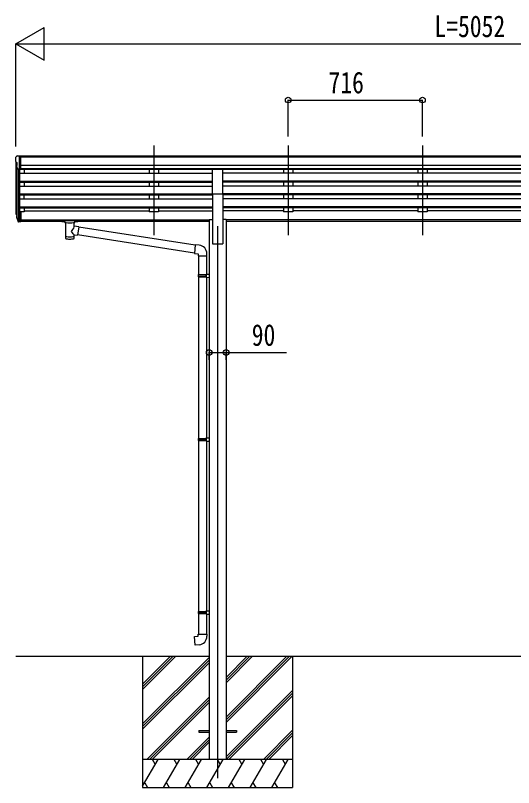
# Model space of a CAD drawing. Units: millimetres, scale not verified. Extents: x -14718 to 14718, y -10395 to 10395.
# Drawn here: x -2545 to 110, y -6038 to -1919 of the extents above; entities that cross this region are included whole.
import ezdxf
from ezdxf.enums import TextEntityAlignment as Align

# ---------------------------------------------------------------- set-up
doc = ezdxf.new("R2010")
doc.units = ezdxf.units.MM
doc.header["$LTSCALE"] = 50
for name, color, linetype in [('0-3_YKK_12', 2, 'Continuous'), ('0-4_YKK_13', 4, 'Continuous'), ('0-5_YKK_A1', 4, 'Continuous'), ('0-6_YKK_D', 6, 'Continuous')]:
    doc.layers.add(name, color=color, linetype=linetype)
doc.styles.add('ＭＳ ゴシック', font='')
doc.styles.get('ＭＳ ゴシック').set_extended_font_data('MS Gothic')

msp = doc.modelspace()

# ---------------------------------------------------------------- linework, layer by layer
at = {"layer": '0-3_YKK_12'}
for p, q in [((-1807.43, -2613.08), (-1807.43, -3090.6)), ((-1807.43, -2613.08), (-1807.43, -3090.6)), ((-1091.43, -2613.08), (-1091.43, -3090.6)), ((-1091.43, -2613.08), (-1091.43, -3090.6)), ((-375.43, -2613.08), (-375.43, -3090.6)), ((-375.43, -2613.08), (-375.43, -3090.6)), ((-1467.43, -3043.92), (-1467.43, -5987.5))]:
    msp.add_line(p, q, dxfattribs=at)
at = {"layer": '0-4_YKK_13'}
for p, q in [((-2538.52, -2669.4), (-2542.59, -2675.2)), ((-2535.43, -2668.83), (-2537.76, -2668.97)), ((-2535.43, -2668.83), (-2516.93, -2668.83)), ((-2523.43, -2741.81), (-2523.43, -2668.83)), ((-2516.93, -2668.83), (-2506.93, -2668.92)), ((-2516.93, -2740.81), (-2516.93, -2668.83)), ((-2506.93, -2670.43), (-2506.93, -2668.92)), ((-2545.43, -2678.2), (-2545.43, -2678.83)), ((-2542.9, -2700.01), (-2537.58, -2703.08)), ((-2537.43, -2703.34), (-2537.43, -2719.62)), ((-2531.05, -2740), (-2540.06, -2724.41)), ((-2523.43, -2741.81), (-2528.64, -2741.49)), ((-2516.93, -2740.81), (-2523.43, -2740.81)), ((-1494.93, -2871.26), (-1494.93, -2739.46)), ((-1494.93, -2739.46), (-1439.93, -2739.46)), ((-1439.93, -2871.26), (-1439.93, -2739.46)), ((-1494.93, -2871.26), (-1439.93, -2871.26)), ((-2542.34, -2980.4), (-2538.46, -2988.35)), ((-2541.73, -2979.02), (-2538.46, -2986.09)), ((-2540.02, -2991.67), (-2539.68, -2996.08)), ((-2539.68, -2996.08), (-2530.87, -3019.63)), ((-2539.07, -2995.52), (-2530.87, -3011.69)), ((-2529.86, -3010.56), (-2537.62, -2995.16)), ((-2523.43, -2966.21), (-2523.43, -3020.98)), ((-2516.93, -2966.21), (-2523.43, -2966.21)), ((-2516.93, -2966.21), (-2516.93, -3020.24)), ((-2523.43, -3011.24), (-2528.56, -3011.24)), ((-2523.43, -3013.05), (-2528.28, -3013.05)), ((-2523.43, -3020.98), (-2528.28, -3020.98)), ((-2516.93, -3006.34), (-2523.43, -3006.34)), ((-2516.93, -3011.22), (-2523.43, -3011.22)), ((-2516.93, -3020.24), (-2523.43, -3020.24)), ((-2299.43, -3011.09), (-2299.43, -3016.84)), ((-2299.43, -3011.28), (-2299.43, -3012.82)), ((-2297.43, -3010.42), (-2214.43, -3010.42)), ((-2297.43, -3012.6), (-2214.43, -3012.6)), ((-2297.43, -3017.51), (-2282.93, -3017.51)), ((-2282.93, -3023.15), (-2282.93, -3016.61)), ((-2278.83, -3024.07), (-2278.85, -3109.51)), ((-2233.03, -3042.82), (-2233.03, -3024.07)), ((-2207.81, -3046.72), (-2233.03, -3042.81)), ((-2228.93, -3023.15), (-2228.93, -3016.61)), ((-2228.93, -3017.51), (-2214.43, -3017.51)), ((-2207.81, -3046.72), (-2214.83, -3091.98)), ((-2212.43, -3011.09), (-2212.43, -3016.84)), ((-1586.82, -3145.13), (-2208.13, -3048.74)), ((-2233.01, -3109.51), (-2233.04, -3088.85)), ((-2233.03, -3089.16), (-2214.83, -3091.98)), ((-1590.49, -3187.06), (-2214.56, -3090.24)), ((-1565.82, -3145.09), (-1586.66, -3143.26)), ((-1570.74, -3200.83), (-1524.74, -3200.83)), ((-1568.63, -3200.83), (-1568.63, -3301.55)), ((-1526.63, -3200.83), (-1526.63, -3299)), ((-1524.74, -3200.83), (-1524.74, -3189.91)), ((-1570.63, -3303.55), (-1569.63, -3301.55)), ((-1570.63, -3303.55), (-1526.63, -3303.55)), ((-1570.63, -3303.55), (-1570.63, -3311.55)), ((-1570.63, -3311.55), (-1526.63, -3311.55)), ((-1570.63, -3311.55), (-1569.63, -3313.55)), ((-1569.63, -3301.55), (-1526.63, -3301.55)), ((-1569.63, -3313.55), (-1526.63, -3313.55)), ((-1568.63, -3313.55), (-1568.63, -4175.25)), ((-1531.11, -3303.55), (-1531.54, -3301.55)), ((-1528.63, -3299.05), (-1512.63, -3298.58)), ((-1528.63, -3301.05), (-1528.63, -3299.05)), ((-1528.63, -3301.05), (-1526.63, -3301.05)), ((-1528.63, -3316.05), (-1528.63, -3314.05)), ((-1528.63, -3316.05), (-1512.63, -3316.52)), ((-1526.63, -3316.11), (-1526.63, -4172.7)), ((-1512.63, -3298.58), (-1512.63, -3316.52)), ((-1570.63, -4177.25), (-1569.63, -4175.25)), ((-1570.63, -4177.25), (-1526.63, -4177.25)), ((-1570.63, -4177.25), (-1570.63, -4185.25)), ((-1570.63, -4185.25), (-1526.63, -4185.25)), ((-1570.63, -4185.25), (-1569.63, -4187.25)), ((-1569.63, -4175.25), (-1526.63, -4175.25)), ((-1569.63, -4187.25), (-1526.63, -4187.25)), ((-1568.63, -4187.25), (-1568.63, -5097.94)), ((-1531.11, -4177.25), (-1531.54, -4175.25)), ((-1528.63, -4172.75), (-1512.63, -4172.28)), ((-1528.63, -4174.75), (-1528.63, -4172.75)), ((-1528.63, -4174.75), (-1526.63, -4174.75)), ((-1528.63, -4189.75), (-1528.63, -4187.75)), ((-1528.63, -4189.75), (-1512.63, -4190.23)), ((-1526.63, -4189.81), (-1526.63, -5095.38)), ((-1512.63, -4172.28), (-1512.63, -4190.23)), ((-1570.63, -5099.94), (-1569.63, -5097.94)), ((-1570.63, -5099.94), (-1526.63, -5099.94)), ((-1570.63, -5099.94), (-1570.63, -5107.94)), ((-1569.63, -5097.94), (-1526.63, -5097.94)), ((-1531.11, -5099.94), (-1531.54, -5097.94)), ((-1528.63, -5095.44), (-1512.63, -5094.97)), ((-1528.63, -5097.44), (-1528.63, -5095.44)), ((-1528.63, -5097.44), (-1526.63, -5097.44)), ((-1512.63, -5094.97), (-1512.63, -5112.91)), ((-1570.63, -5107.94), (-1526.63, -5107.94)), ((-1570.63, -5107.94), (-1569.63, -5109.94)), ((-1569.63, -5109.94), (-1526.63, -5109.94)), ((-1568.63, -5109.94), (-1568.63, -5219.94)), ((-1528.63, -5112.44), (-1528.63, -5110.44)), ((-1528.63, -5112.44), (-1512.63, -5112.91)), ((-1526.63, -5112.5), (-1526.63, -5219.94)), ((-1570.63, -5219.94), (-1524.63, -5219.94)), ((-1570.63, -5229.94), (-1570.63, -5219.94)), ((-1524.63, -5219.94), (-1524.63, -5230.86)), ((-1567.43, -5733), (-1567.43, -5742)), ((-1567.43, -5733), (-1512.43, -5733)), ((-1567.43, -5742), (-1512.43, -5742)), ((-1422.43, -5733), (-1367.43, -5733)), ((-1422.43, -5742), (-1367.43, -5742)), ((-1367.43, -5733), (-1367.43, -5742))]:
    msp.add_line(p, q, dxfattribs=at)
for points in [[(-2299.43, -3011.09), (-2299.39, -3010.89), (-2299.31, -3010.75), (-2299.21, -3010.66), (-2299.11, -3010.6), (-2298.99, -3010.55), (-2298.7, -3010.49), (-2298.21, -3010.45), (-2297.67, -3010.43), (-2297.43, -3010.42)], [(-2299.43, -3016.84), (-2299.39, -3017.04), (-2299.31, -3017.18), (-2299.21, -3017.27), (-2299.11, -3017.33), (-2298.99, -3017.38), (-2298.7, -3017.44), (-2298.21, -3017.49), (-2297.67, -3017.51), (-2297.43, -3017.51)], [(-2214.43, -3010.42), (-2214.08, -3010.43), (-2213.55, -3010.45), (-2213.1, -3010.5), (-2212.8, -3010.58), (-2212.63, -3010.68), (-2212.51, -3010.82), (-2212.44, -3011), (-2212.43, -3011.09)], [(-2214.43, -3017.51), (-2214.08, -3017.5), (-2213.55, -3017.48), (-2213.1, -3017.43), (-2212.8, -3017.35), (-2212.63, -3017.25), (-2212.51, -3017.11), (-2212.44, -3016.93), (-2212.43, -3016.84)], [(-1586.66, -3143.26), (-1590.67, -3189.09), (-1570.74, -3190.83), (-1570.74, -3200.83)], [(-1531.11, -3303.55), (-1531.11, -3311.55), (-1531.54, -3313.55)], [(-1528.63, -3314.05), (-1526.63, -3314.05), (-1526.63, -3301.05)], [(-1531.11, -4177.25), (-1531.11, -4185.25), (-1531.54, -4187.25)], [(-1528.63, -4187.75), (-1526.63, -4187.75), (-1526.63, -4174.75)], [(-1531.11, -5099.94), (-1531.11, -5107.94), (-1531.54, -5109.94)], [(-1528.63, -5110.44), (-1526.63, -5110.44), (-1526.63, -5097.44)], [(-1565.71, -5275.69), (-1586.55, -5277.51), (-1590.55, -5231.69), (-1570.63, -5229.94)]]:
    msp.add_lwpolyline(points, dxfattribs=at)
for centre, radius, start, end in [((-2542.43, -2678.2), 3, 93, 180), ((-2537.7, -2669.97), 1, 93.5, 145), ((-2343.43, -2678.83), 202, 180, 184.94904), ((-2538.53, -2695.64), 6.18, 185.7035, 224.99897), ((-2537.73, -2703.34), 0.3, 0, 60), ((-2537.46, -2722.91), 3, 94.7167, 210), ((-2537.73, -2719.62), 0.3, 274.7167, 0), ((-2528.46, -2738.5), 3, 210, 266.5), ((-2514.25, -2971.28), 29.53, 186.50806, 197.98144), ((-2512.84, -2969.53), 30.41, 187.1552, 198.19734), ((-1569.74, -3189.91), 45, 0, 85), ((-1569.63, -5230.86), 45, 275, 0)]:
    msp.add_arc(centre, radius, start, end, dxfattribs=at)
for centre, major_axis, ratio, start_param, end_param in [((-2454.78, -2971.72), (-89.06, 1.43), 0.57596, 6.1962358, 6.3678173), ((-2455.57, -2965.04), (87.93, 4.42), 0.541684, 3.0659337, 3.2228513), ((-2538.72, -2991.67), (1.3, 0), 0.90356, 1.3700892, 3.347195), ((-2452.8, -2975.48), (-89.07, 0), 0.90356, 0.2056023, 0.2515348), ((-2453.51, -2971.62), (-88.05, 0), 0.90356, 0.2662965, 0.3003836), ((-2528.28, -3010.34), (-3, 0), 0.90356, 0.5235988, 1.5707963), ((-2528.28, -3018.27), (3, 0), 0.90356, 3.6651914, 4.712389), ((-2528.56, -3009.89), (-1.5, 0), 0.90356, 0.5235988, 1.5707963), ((-2297.43, -3012.82), (2, 0), 0.109601, 1.5707963, 3.1415927), ((-2255.93, -3023.07), (27.06, 0), 0.069685, 3.1415927, 6.2831853), ((-2255.93, -3016.61), (27, 0), 0.070066, 6.2831853, 9.424778), ((-2255.93, -3069.36), (-22.81, -26.62), 0.234429, 1.6855472, 3.1268519), ((-2244.93, -3020.59), (16, 0), 0.361356, 6.2636979, 6.2831853), ((-2214.43, -3012.82), (2, 0), 0.109601, 0, 1.5707963), ((-2253.38, -3066.71), (20.32, -22.25), 0.045535, 0.0389954, 1.3075346), ((-2255.93, -3109.51), (22.92, 0), 0.101955, 3.1415499, 6.2833984), ((-2255.93, -3097.07), (22.91, 0), 0.122865, 3.1415927, 6.2831853)]:
    msp.add_ellipse(centre, major_axis=major_axis, ratio=ratio, start_param=start_param, end_param=end_param, dxfattribs=at)
at = {"layer": '0-5_YKK_A1'}
for p, q in [((2482.07, -2670.43), (-2516.93, -2670.43)), ((2482.07, -2675.65), (-2516.93, -2675.65)), ((-2543.43, -2699.4), (-2543.43, -2965.85)), ((-2538.46, -2727.18), (-2538.46, -2992.56)), ((-2529.43, -2741.34), (-2529.44, -3010.99)), ((-2523.43, -2741.81), (-2523.43, -2966.21)), ((2482.07, -2719.18), (-2516.93, -2719.18)), ((2482.07, -2737.03), (-2516.93, -2737.03)), ((-1494.93, -2740.28), (-2516.93, -2740.28)), ((-2498.43, -2740.28), (-2498.43, -2760.73)), ((-1832.43, -2740.28), (-1832.43, -2760.73)), ((-1782.43, -2740.28), (-1782.43, -2760.73)), ((1405.07, -2740.28), (-1439.93, -2740.28)), ((-1116.43, -2740.28), (-1116.43, -2760.73)), ((-1066.43, -2740.28), (-1066.43, -2760.73)), ((-400.43, -2740.28), (-400.43, -2760.73)), ((-350.43, -2740.28), (-350.43, -2760.73)), ((-2523.43, -2760.73), (-1494.93, -2760.73)), ((1405.07, -2760.73), (-1439.93, -2760.73)), ((-2523.43, -2802.61), (-1494.93, -2802.61)), ((-2523.43, -2804.11), (-1494.93, -2804.11)), ((-2523.43, -2808.42), (-1494.93, -2808.42)), ((-2523.43, -2829.23), (-1494.93, -2829.23)), ((-2498.43, -2808.42), (-2498.43, -2829.23)), ((-1832.43, -2808.42), (-1832.43, -2829.23)), ((-1782.43, -2808.42), (-1782.43, -2829.23)), ((1405.07, -2802.61), (-1439.93, -2802.61)), ((1405.07, -2804.11), (-1439.93, -2804.11)), ((1405.07, -2808.42), (-1439.93, -2808.42)), ((1405.07, -2829.23), (-1439.93, -2829.23)), ((-1116.43, -2808.42), (-1116.43, -2829.23)), ((-1066.43, -2808.42), (-1066.43, -2829.23)), ((-400.43, -2808.42), (-400.43, -2829.23)), ((-350.43, -2808.42), (-350.43, -2829.23)), ((-2523.43, -2871.1), (-1494.93, -2871.1)), ((-2523.43, -2872.6), (-1494.93, -2872.6)), ((-2523.43, -2876.92), (-1494.93, -2876.92)), ((-2498.43, -2897.72), (-2498.43, -2876.92)), ((-1832.43, -2876.92), (-1832.43, -2897.72)), ((-1782.43, -2876.92), (-1782.43, -2897.72)), ((-1494.93, -2871.26), (-1494.93, -3137.49)), ((1405.07, -2871.1), (-1439.93, -2871.1)), ((-1439.93, -2871.26), (-1439.93, -3137.49)), ((1405.07, -2872.6), (-1439.93, -2872.6)), ((1405.07, -2876.92), (-1439.93, -2876.92)), ((-1116.43, -2876.92), (-1116.43, -2897.72)), ((-1066.43, -2876.92), (-1066.43, -2897.72)), ((-400.43, -2876.92), (-400.43, -2897.72)), ((-350.43, -2876.92), (-350.43, -2897.72)), ((-2523.43, -2897.72), (-1494.93, -2897.72)), ((1405.07, -2897.72), (-1439.93, -2897.72)), ((-2523.43, -2939.6), (-1494.93, -2939.6)), ((-2523.43, -2941.09), (-1494.93, -2941.09)), ((-2523.43, -2945.41), (-1494.93, -2945.41)), ((-2498.43, -2945.41), (-2498.43, -2966.84)), ((-2498.43, -2961.9), (-1832.43, -2961.9)), ((-1832.43, -2945.41), (-1832.43, -2966.84)), ((-1782.43, -2945.41), (-1782.43, -2966.84)), ((-1782.43, -2961.9), (-1494.93, -2961.9)), ((1405.07, -2939.6), (-1439.93, -2939.6)), ((1405.07, -2941.09), (-1439.93, -2941.09)), ((1405.07, -2945.41), (-1439.93, -2945.41)), ((-1116.43, -2961.9), (-1439.93, -2961.9)), ((-1116.43, -2945.41), (-1116.43, -2966.84)), ((-1066.43, -2945.41), (-1066.43, -2966.84)), ((-400.43, -2961.9), (-1066.43, -2961.9)), ((-400.43, -2945.41), (-400.43, -2966.84)), ((-350.43, -2945.41), (-350.43, -2966.84)), ((315.57, -2961.9), (-350.43, -2961.9)), ((-2498.43, -2966.84), (-2516.93, -2966.84)), ((-1782.43, -2966.84), (-1832.43, -2966.84)), ((-1066.43, -2966.84), (-1116.43, -2966.84)), ((-350.43, -2966.84), (-400.43, -2966.84)), ((-2516.93, -3008.91), (-1512.63, -3008.91)), ((-2516.93, -3010.31), (-1512.63, -3010.31)), ((-2282.93, -3018), (-2516.93, -3018)), ((-1512.63, -3018), (-2228.93, -3018)), ((-1512.63, -3008.49), (-1512.63, -5887.5)), ((-1512.63, -3008.49), (-1494.93, -3008.49)), ((-1422.23, -3008.49), (-1439.93, -3008.49)), ((-1422.23, -3008.49), (-1422.23, -5887.5)), ((1387.37, -3008.91), (-1422.23, -3008.91)), ((1387.37, -3010.31), (-1422.23, -3010.31)), ((1387.37, -3018), (-1422.23, -3018)), ((-1494.93, -3137.49), (-1439.93, -3137.49)), ((-2543.43, -5337.5), (-1512.63, -5337.5)), ((-1867.43, -5337.5), (-1867.43, -6037.5)), ((-1867.43, -5514.63), (-1690.3, -5337.5)), ((-1867.43, -5500.49), (-1704.44, -5337.5)), ((-1867.43, -5486.35), (-1718.58, -5337.5)), ((-1867.43, -5698.48), (-1512.63, -5343.68)), ((-1422.23, -5337.5), (1387.37, -5337.5)), ((-1422.23, -5690.35), (-1069.38, -5337.5)), ((-1422.23, -5676.21), (-1083.52, -5337.5)), ((-1422.23, -5662.06), (-1097.66, -5337.5)), ((-1422.23, -5478.22), (-1281.51, -5337.5)), ((-1422.23, -5464.08), (-1295.65, -5337.5)), ((-1422.23, -5449.93), (-1309.8, -5337.5)), ((-1067.43, -5337.5), (-1067.43, -6037.5)), ((-1867.43, -5712.62), (-1512.63, -5357.82)), ((-1867.43, -5726.76), (-1512.63, -5371.96)), ((-1844.32, -5887.5), (-1512.63, -5555.81)), ((-1422.23, -5874.19), (-1067.43, -5519.4)), ((-1421.39, -5887.5), (-1067.43, -5533.54)), ((-1407.25, -5887.5), (-1067.43, -5547.68)), ((-1830.18, -5887.5), (-1512.63, -5569.95)), ((-1816.04, -5887.5), (-1512.63, -5584.09)), ((-1223.4, -5887.5), (-1067.43, -5731.53)), ((-1209.26, -5887.5), (-1067.43, -5745.67)), ((-1195.12, -5887.5), (-1067.43, -5759.81)), ((-1632.19, -5887.5), (-1512.63, -5767.94)), ((-1618.05, -5887.5), (-1512.63, -5782.08)), ((-1603.9, -5887.5), (-1512.63, -5796.23)), ((-1067.43, -5887.5), (-1867.43, -5887.5)), ((-1867.43, -6030.7), (-1784.75, -5887.5)), ((-1799.75, -5913.48), (-1814.75, -5887.5)), ((-1755.88, -6037.5), (-1669.28, -5887.5)), ((-1684.28, -5913.48), (-1699.28, -5887.5)), ((-1640.41, -6037.5), (-1553.81, -5887.5)), ((-1568.81, -5913.48), (-1583.81, -5887.5)), ((-1524.94, -6037.5), (-1438.34, -5887.5)), ((-1453.34, -5913.48), (-1468.34, -5887.5)), ((-1409.47, -6037.5), (-1322.87, -5887.5)), ((-1337.87, -5913.48), (-1352.87, -5887.5)), ((-1294, -6037.5), (-1207.4, -5887.5)), ((-1222.4, -5913.48), (-1237.4, -5887.5)), ((-1178.53, -6037.5), (-1091.93, -5887.5)), ((-1121.93, -5887.5), (-1106.93, -5913.48)), ((-1856.36, -6011.52), (-1841.36, -6037.5)), ((-1740.89, -6011.52), (-1725.89, -6037.5)), ((-1625.42, -6011.52), (-1610.42, -6037.5)), ((-1509.94, -6011.52), (-1494.94, -6037.5)), ((-1394.48, -6011.52), (-1379.48, -6037.5)), ((-1279, -6011.52), (-1264.01, -6037.5)), ((-1163.53, -6011.52), (-1148.54, -6037.5)), ((-1867.43, -6037.5), (-1067.43, -6037.5))]:
    msp.add_line(p, q, dxfattribs=at)
at = {"layer": '0-6_YKK_D'}
for p, q in [((-2543.43, -2070.43), (-2391.88, -1982.93)), ((-2391.88, -2157.93), (-2391.88, -1982.93)), ((-2543.43, -2618.83), (-2543.43, -2069.43)), ((-2543.43, -2070.43), (-2391.88, -2157.93)), ((-2543.43, -2070.43), (-2240.32, -2070.43)), ((-2368.43, -2070.43), (2333.57, -2070.43)), ((-1091.43, -2564.82), (-1091.43, -2369.43)), ((-1091.43, -2370.43), (-375.43, -2370.43)), ((-375.43, -2564.82), (-375.43, -2369.43)), ((-1512.63, -3755.39), (-1512.63, -3716.04)), ((-1422.23, -3755.39), (-1422.23, -3716.04))]:
    msp.add_line(p, q, dxfattribs=at)
msp.add_lwpolyline([(-1512.63, -3717.04), (-1422.23, -3717.04), (-1099.83, -3717.04)], dxfattribs=at)
for centre in [(-1091.43, -2370.43), (-375.43, -2370.43), (-1512.63, -3717.04), (-1422.23, -3717.04)]:
    msp.add_circle(centre, 14.88, dxfattribs=at)

# ---------------------------------------------------------------- texts
at = {"layer": '0-6_YKK_D', "style": 'ＭＳ ゴシック', "width": 0.8}
for s, p in [('L=5052', (-311.43, -2069.43)), ('716', (-876.23, -2369.43)), ('90', (-1285.63, -3716.04))]:
    msp.add_text(s, height=115.5, dxfattribs=at).set_placement(p, align=Align.BOTTOM_LEFT)

doc.saveas('drawing.dxf')
